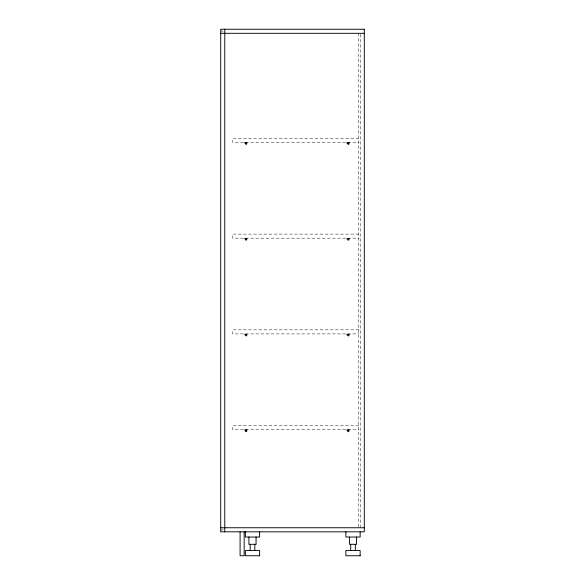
<?xml version="1.0" encoding="UTF-8"?>
<svg xmlns="http://www.w3.org/2000/svg" width="585" height="585" viewBox="0 0 585 585"><rect width="100%" height="100%" fill="white"/><g stroke="black" fill="none" stroke-linecap="round" stroke-linejoin="round"><path stroke-width="0.44" stroke-dasharray="2.92 2.19" d="M245.232 239.521C248.771 237.919 243.492 241.81 246.424 239.448M245.232 335.249L245.832 334.649L246.351 335.549L245.407 335.673L245.232 335.249L246.424 335.322M347.424 239.521C350.956 237.919 345.684 241.81 348.609 239.448M347.424 335.249L348.024 334.649L348.543 335.549L347.6 335.673L347.424 335.249L348.609 335.322M220.706 530.624L223.419 528.708M358.788 138.382L232.669 138.382L232.669 142.447L358.788 142.447M244.64 142.747L247.031 142.747M346.825 142.747L349.216 142.747M245.247 143.72L246.424 143.72M347.431 143.72L348.609 143.72M245.247 143.866L246.424 143.866M347.431 143.866L348.609 143.866M358.788 234.11L232.669 234.11L232.669 238.175L358.788 238.175M244.64 238.475L247.031 238.475M346.825 238.475L349.216 238.475M245.247 239.594L246.424 239.594M347.431 239.594L348.609 239.594M358.788 329.83L232.669 329.83L232.669 333.903L358.788 333.903M244.64 334.203L247.031 334.203M346.825 334.203L349.216 334.203M245.247 335.176L246.424 335.176M347.431 335.176L348.609 335.176M358.788 425.558L232.669 425.558L232.669 429.631L358.788 429.631M244.64 429.931L247.031 429.931M346.825 429.931L349.216 429.931M245.247 430.904L246.424 430.904M347.431 430.904L348.609 430.904M245.247 431.05L246.424 431.05M347.431 431.05L348.609 431.05M220.706 30.449L223.419 32.358M360.228 34.23L360.228 527.75M358.788 33.316L358.788 526.836M349.216 142.447L349.216 143.793A1.207 1.207 0 0 1 346.825 143.793L346.825 142.447M349.216 238.175L349.216 239.521A1.207 1.207 0 0 1 346.825 239.521L346.825 238.175M349.216 333.903L349.216 335.249A1.207 1.207 0 0 1 346.825 335.249L346.825 333.903M349.216 429.631L349.216 430.977A1.207 1.207 0 0 1 346.825 430.977L346.825 429.631M348.609 142.747L347.431 142.747M348.609 238.475L347.431 238.475M348.609 334.203L347.431 334.203M348.609 429.931L347.431 429.931M247.031 142.447L247.031 143.793A1.207 1.207 0 0 1 244.64 143.793L244.64 142.447M247.031 238.175L247.031 239.521A1.207 1.207 0 0 1 244.64 239.521L244.64 238.175M247.031 333.903L247.031 335.249A1.207 1.207 0 0 1 244.64 335.249L244.64 333.903M247.031 429.631L247.031 430.977A1.207 1.207 0 0 1 244.64 430.977L244.64 429.631M246.424 142.747L245.247 142.747M246.424 238.475L245.247 238.475M246.424 334.203L245.247 334.203M246.424 429.931L245.247 429.931M245.254 143.639C245.985 145.921 247.031 142.023 245.254 143.639M245.254 430.823C245.985 433.105 247.031 429.207 245.254 430.823M347.446 143.639C348.177 145.921 349.223 142.023 347.446 143.639M347.446 430.823C348.177 433.105 349.223 429.207 347.446 430.823"/><path stroke-width="0.88" d="M220.706 33.316L364.294 33.316M220.706 527.75L364.294 527.75M259.711 555.75L245.356 555.75L245.356 550.529L259.63 550.529L259.63 555.75M360.228 555.75L345.867 555.75L345.867 550.529L360.148 550.529L360.148 555.75M360.148 531.816L360.148 537.037L345.867 537.037L345.867 531.816M356.579 537.037L356.579 544.306L349.435 544.306L349.435 537.037M355.329 544.306L355.329 550.529M350.686 544.306L350.686 550.529M259.63 531.816L259.63 537.037L245.356 537.037L245.356 531.816M256.062 537.037L256.062 544.306L248.925 544.306L248.925 537.037M254.811 544.306L254.811 550.529M250.175 544.306L250.175 550.529M244.157 531.816L244.157 555.75L240.091 555.75L240.091 531.816M224.772 29.25L224.772 531.816M364.294 29.25L220.706 29.25L220.706 531.816L364.294 531.816L364.294 29.25"/></g></svg>
